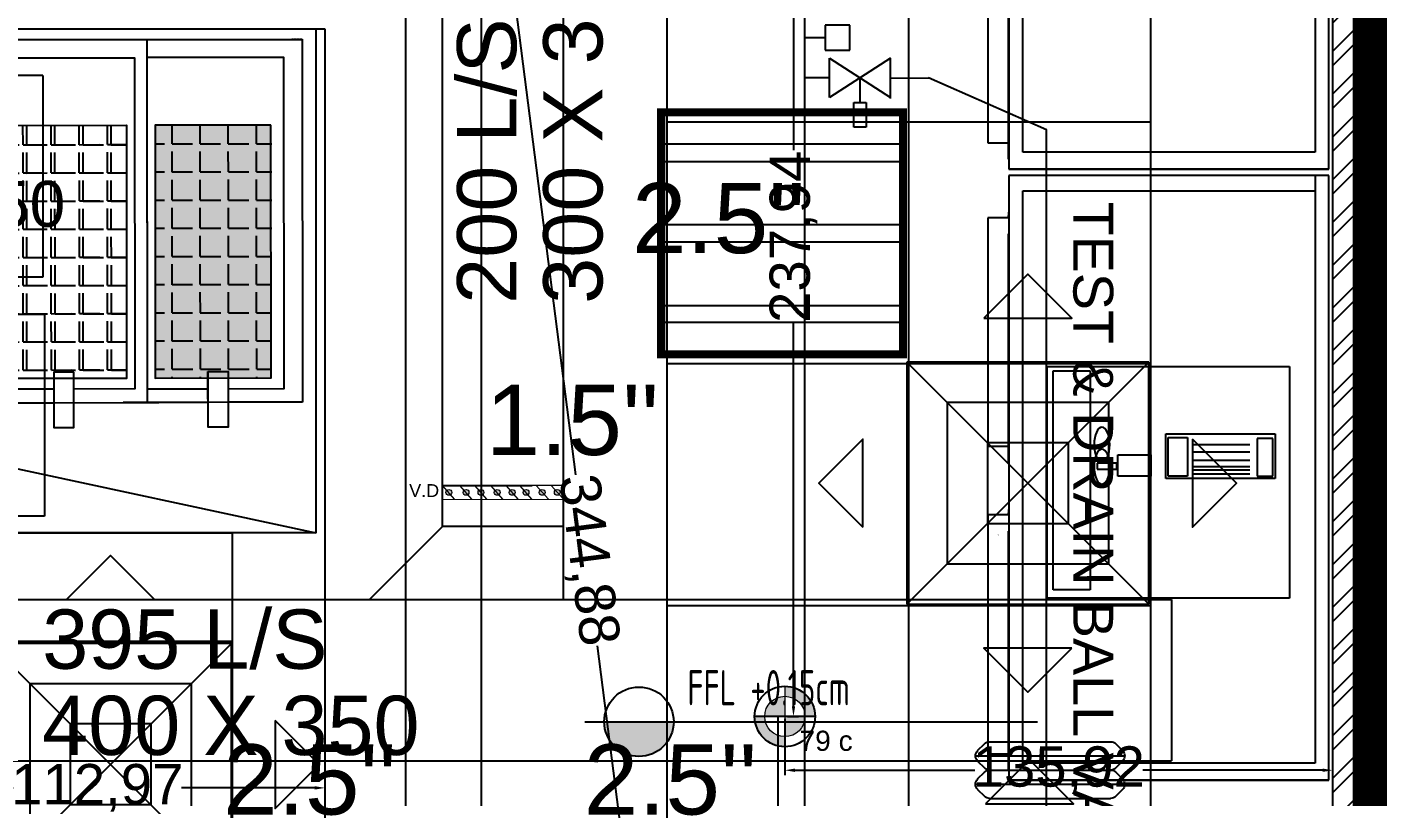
# Model space of a CAD drawing. Extents: x -2975 to 7327, y -1166 to 1029.
# Drawn here: x 851 to 1186, y 515.1 to 706 of the extents above; entities that cross this region are included whole.
import ezdxf
from ezdxf import colors
from ezdxf.entities.mleader import LeaderData, LeaderLine
from ezdxf.enums import TextEntityAlignment as Align
from ezdxf.math import Vec2, Vec3

# ---------------------------------------------------------------- set-up
doc = ezdxf.new("R2010")
doc.units = 0
doc.header["$PDMODE"] = 34
for name, pattern in [('XR-Mince$0$Anchor Stor (Ground Floor Plan ) Xref$2$Retail Building ( Ground Floor ) Xref$0$HIDDEN', [0.375, 0.25, -0.125]), ('XR-Mince$0$D2-03-04 PLAN$0$DASHDOT2', [12.7, 6.35, -3.175, 0, -3.175]), ('XR-Mince$0$LOWER LEVEL GROUND FLOOR$0$DASHDOT', [25.4, 12.7, -6.35, 0, -6.35])]:
    doc.linetypes.add(name, pattern=pattern)
for name, color, linetype in [('-08-AC-SCD', 4, 'Continuous'), ('E-TEXT-LIGHTING', 7, 'Continuous'), ('Hvac', 3, 'Continuous'), ('HVAC Duct', 5, 'Continuous'), ('hvac fx', 2, 'Continuous'), ('Layer 1', 8, 'Continuous'), ('M-EXHAUST', 1, 'Continuous'), ('M-FIRE FIGHTING-1.25 INCH', 1, 'Continuous'), ('M-FIRE FIGHTING-1.5 INCH', 1, 'Continuous'), ('M-FIRE FIGHTING-2 INCH', 1, 'Continuous'), ('M-FRESHAIR', 4, 'Continuous'), ('M-HVAC-BLUE', 5, 'Continuous'), ('WOOD1', 8, 'Continuous'), ('XR-Mince$0$200-EquipID-2d', 8, 'Continuous'), ('XR-Mince$0$A-SYMB-LEVL', 8, 'Continuous'), ('XR-Mince$0$ceiling', 149, 'Continuous'), ('XR-Mince$0$D2-03-04 PLAN$0$A-SECT-004L', 8, 'Continuous'), ('XR-Mince$0$EQUIPMENT', 15, 'Continuous'), ('XR-Mince$0$EQUIPMENT-WHITE', 8, 'Continuous'), ('XR-Mince$0$EQUIPMENTS', 15, 'Continuous'), ('XR-Mince$0$EXISTING WALL HATCH', 8, 'Continuous'), ('XR-Mince$0$fur dashed', 15, 'XR-Mince$0$Anchor Stor (Ground Floor Plan ) Xref$2$Retail Building ( Ground Floor ) Xref$0$HIDDEN'), ('XR-Mince$0$hatch-wall', 8, 'Continuous'), ('XR-Mince$0$Layer1', 8, 'Continuous'), ('XR-Mince$0$lease line', 8, 'Continuous'), ('XR-Mince$0$lighting unit', 4, 'Continuous'), ('XR-Mince$0$new wall', 8, 'Continuous'), ('XR-Mince$0$TAXT', 8, 'Continuous'), ('XR-Mince$0$TEXT', 8, 'Continuous')]:
    doc.layers.add(name, color=color, linetype=linetype)
for name, color, linetype, lineweight in [('E-L-TEXT', 7, 'Continuous', 13), ('H-DUCT-SUP', 100, 'Continuous', 20), ('H-TEXT', 140, 'Continuous', 20)]:
    doc.layers.add(name, color=color, linetype=linetype, lineweight=lineweight)
doc.styles.add('13032-XCR-L01-D1-03-04$0$FIRE FIGHTING  ZONE  8 LEVEL 02 (23-08-2016)$0$DIM-STYLE', font='romans.shx', dxfattribs={"width": 0.85})
doc.styles.add('Arial', font='')
doc.styles.get("Standard").update_dxf_attribs({"font": 'arial.ttf'})
doc.styles.add('XR-Mince$0$Arial', font='arial.ttf')
doc.styles.add('XR-Mince$0$ROMANS', font='ROMANS.shx', dxfattribs={"width": 0.8})
doc.styles.add('XR-Mince$0$T25-50', font='architxt.shx', dxfattribs={"width": 0.75, "height": 12.5})
doc.styles.get('Arial').set_extended_font_data('@Arial Unicode MS')
doc.dimstyles.new('13032-XCR-L01-D1-03-04$0$FIRE FIGHTING  ZONE  8 LEVEL 02 (23-08-2016)$0$CCC-DIM-50', dxfattribs={"dimtxt": 100, "dimasz": 70, "dimexe": 50, "dimexo": 100, "dimgap": 0.09, "dimtad": 0, "dimdec": 0, "dimrnd": 5, "dimzin": 0, "dimdsep": 46, "dimtxsty": '13032-XCR-L01-D1-03-04$0$FIRE FIGHTING  ZONE  8 LEVEL 02 (23-08-2016)$0$DIM-STYLE', "dimcen": 70, "dimclrd": 11, "dimclre": 11, "dimadec": 0, "dimazin": 0, "dimtfac": 1, "dimtdec": 0, "dimtofl": 0, "dimtmove": 0, "dimatfit": 3, "dimfxl": 1, "dimtolj": 1, "dimtzin": 0, "dimarcsym": 0})
doc.dimstyles.new('ISO-25', dxfattribs={"dimtxt": 10, "dimasz": 2.5, "dimexe": 1.25, "dimexo": 0.625, "dimtad": 0, "dimtxsty": 'Standard', "dimcen": 2.5, "dimadec": 0, "dimazin": 0, "dimtfac": 1, "dimtix": 1, "dimtmove": 0, "dimatfit": 3, "dimfxl": 1, "dimarcsym": 0})

# ---------------------------------------------------------------- blocks, each defined once
blk = doc.blocks.new('XR-Mince$0$fdgdg')
at = {"layer": 'XR-Mince$0$lighting unit', "color": 4, "const_width": 2}
blk.add_lwpolyline([(-29237.05, -40224.26), (-29177.05, -40224.26), (-29177.05, -40284.26), (-29237.05, -40284.26)], close=True, dxfattribs=at)
at = {"layer": 'XR-Mince$0$lighting unit', "color": 4}
for points in [[(-29237.05, -40224.26), (-29177.05, -40224.26), (-29177.05, -40284.26), (-29237.05, -40284.26)], [(-29177.05, -40232.15), (-29237.05, -40232.15), (-29237.05, -40236.38), (-29177.05, -40236.38)], [(-29177.05, -40252.15), (-29237.05, -40252.15), (-29237.05, -40256.38), (-29177.05, -40256.38)], [(-29177.05, -40276.38), (-29237.05, -40276.38), (-29237.05, -40272.15), (-29177.05, -40272.15)]]:
    blk.add_lwpolyline(points, close=True, dxfattribs=at)
blk = doc.blocks.new('XR-Mince$0$lighting')
at = {"layer": 'XR-Mince$0$lighting unit'}
blk.add_blockref('XR-Mince$0$fdgdg', (26675.73, 19817.67, 0), dxfattribs=at)
blk = doc.blocks.new('XR-Mince$0$ceiling')
at = {"layer": 'XR-Mince$0$ceiling', "linetype": 'Continuous'}
for p, q in [((-7439.93, -15408.96, 0), (-7559.93, -15408.96, 0)), ((-7439.93, -15468.96, 0), (-7559.93, -15468.96, 0)), ((-7439.93, -15528.96, 0), (-7559.93, -15528.96, 0))]:
    blk.add_line(p, q, dxfattribs=at)
at = {"layer": 'XR-Mince$0$ceiling', "linetype": 'Continuous', "elevation": 0}
for points in [[(-7559.93, -15348.96), (-7559.93, -15708.96)], [(-7499.93, -15348.96), (-7499.93, -15708.96)], [(-7439.93, -15348.96), (-7439.93, -15708.96)], [(-8207.77, -15510.85), (-7667.77, -15510.85)], [(-7667.77, -15510.85), (-7667.77, -15837.75)]]:
    blk.add_lwpolyline(points, dxfattribs=at)
at = {"layer": 'XR-Mince$0$ceiling', "linetype": 'Continuous'}
blk.add_lwpolyline([(-8207.77, -15537.75), (-7667.77, -15537.75)], dxfattribs=at)
blk = doc.blocks.new('XR-Mince$0$fryer 2 w')
at = {"layer": 'XR-Mince$0$EQUIPMENT'}
h = blk.add_hatch(dxfattribs=at)
h.set_pattern_fill('ANGLE', color=256, scale=0.01, angle=39.19, style=0)
h.set_pattern_definition([(298.10148, (2036.208594, 928.4635), (0.06161571, 0.03290177), [0.0508, -0.01905]), (28.10148, (2036.208594, 928.4635), (-0.03290177, 0.06161571), [0.0508, -0.01905])])
h.paths.add_polyline_path([(2061.6076, 921.6316), (2061.7431, 921.3779), (2061.1896, 921.0823), (2061.0541, 921.3361)])
h = blk.add_hatch(dxfattribs=at)
h.set_pattern_fill('ANGLE', color=256, scale=0.01, angle=39.19, style=0)
h.set_pattern_definition([(298.10148, (2036.380295, 928.14659), (0.06161571, 0.03290177), [0.0508, -0.01905]), (28.10148, (2036.380295, 928.14659), (-0.03290177, 0.06161571), [0.0508, -0.01905])])
h.paths.add_polyline_path([(2061.7793, 921.3147), (2061.9148, 921.0609), (2061.3613, 920.7654), (2061.2258, 921.0192)])
for p, q in [((2061.7582, 921.8004, 0), (2060.9642, 921.3764, 0)), ((2061.7582, 921.8004, 0), (2060.9642, 921.3764, 0)), ((2061.9543, 921.433, 0), (2061.7582, 921.8004, 0)), ((2061.9678, 921.4077, 0), (2061.7582, 921.8004, 0)), ((2061.9269, 921.4855, 0), (2062.1366, 921.093, 0)), ((2061.9403, 921.4603, 0), (2062.1365, 921.0929, 0)), ((2061.9543, 921.433, 0), (2061.1604, 921.009, 0)), ((2060.9642, 921.3764, 0), (2061.0513, 921.2134, 0)), ((2060.9642, 921.3764, 0), (2061.1739, 920.9838, 0)), ((2061.0748, 921.1694, 0), (2061.1604, 921.009, 0)), ((2062.1366, 921.093, 0), (2061.3426, 920.6689, 0)), ((2062.1365, 921.0929, 0), (2061.3426, 920.6689, 0)), ((2061.3426, 920.6689, 0), (2061.1329, 921.0616, 0)), ((2061.1329, 921.0616, 0), (2061.1329, 921.0616, 0)), ((2061.2321, 920.876, 0), (2061.1464, 921.0364, 0)), ((2061.1739, 920.9838, 0), (2061.1739, 920.9838, 0)), ((2061.3426, 920.6689, 0), (2061.2556, 920.832, 0))]:
    blk.add_line(p, q, dxfattribs=at)
at = {"layer": 'XR-Mince$0$EQUIPMENT', "elevation": 0}
for points in [[(2061.0812, 921.2293), (2061.0156, 921.3521), (2061.7401, 921.739), (2061.9005, 921.4386), (2061.176, 921.0517), (2061.1047, 921.1853)], [(2061.2854, 920.8479), (2061.351, 920.7252), (2062.0755, 921.112), (2061.9151, 921.4124), (2061.1906, 921.0255), (2061.2619, 920.892)]]:
    blk.add_lwpolyline(points, dxfattribs=at)
for points in [[(2061.6076, 921.6316), (2061.7431, 921.3779), (2061.1896, 921.0823), (2061.0541, 921.3361)], [(2061.9125, 921.0616), (2061.777, 921.3154), (2061.2236, 921.0198), (2061.3591, 920.7661)], [(2061.1419, 921.2052), (2061.1184, 921.2492), (2060.9969, 921.1843), (2061.0204, 921.1403)], [(2061.2992, 920.9119), (2061.3227, 920.8678), (2061.2011, 920.8029), (2061.1776, 920.8469)]]:
    blk.add_lwpolyline(points, close=True, dxfattribs=at)
blk = doc.blocks.new('XR-Mince$0$bi4712')
h = blk.add_hatch()
h.set_pattern_fill('HEX', color=256, scale=0.2)
h.set_pattern_definition([(0, (111048.485905, 4962.901395), (0, 0.0433012702), [0.025, -0.05]), (120, (111048.485905, 4962.901395), (-0.0375, -0.0216506351), [0.025, -0.05]), (60, (111048.510905, 4962.901395), (-0.0375, 0.0216506351), [0.025, -0.05])])
h.paths.add_polyline_path([(111227.1058, 6118.6965, 0.414214), (111227.1607, 6118.7514), (111227.1607, 6119.0436, 0.414214), (111227.1058, 6119.0985), (111227.0514, 6119.0985), (111227.0514, 6118.9462), (111226.9921, 6118.9462), (111226.9921, 6119.0985), (111226.9378, 6119.0985, 0.414214), (111226.8828, 6119.0436), (111226.8828, 6118.7514, 0.414214), (111226.9378, 6118.6965)])
for p, q in [((111226.8568, 6119.2407), (111227.1868, 6119.2407)), ((111226.8568, 6119.2407), (111226.8568, 6118.6407)), ((111227.1868, 6119.2407), (111227.1868, 6118.6407)), ((111227.1868, 6119.1907), (111226.8568, 6119.1907)), ((111226.9921, 6119.0985), (111226.9378, 6119.0985)), ((111227.1058, 6119.0985), (111227.0514, 6119.0985)), ((111226.8828, 6119.0436), (111226.8828, 6118.7514)), ((111227.1607, 6118.7422), (111227.1607, 6119.0436)), ((111226.9378, 6118.6965), (111227.1058, 6118.6965)), ((111226.8568, 6118.6407), (111227.1868, 6118.6407)), ((111226.9982, 6118.6005), (111226.9967, 6118.6262)), ((111227.0002, 6118.6407), (111227.0002, 6118.6326)), ((111227.0014, 6118.6326), (111227.033, 6118.6326)), ((111227.0055, 6118.6042), (111227.0055, 6118.6263)), ((111227.0099, 6118.6263), (111227.0099, 6118.6042)), ((111227.015, 6118.6263), (111227.015, 6118.6042)), ((111227.0194, 6118.6042), (111227.0194, 6118.6263)), ((111227.0246, 6118.6263), (111227.0246, 6118.6042)), ((111227.0289, 6118.6042), (111227.0289, 6118.6263)), ((111227.0342, 6118.6407), (111227.0342, 6118.6326)), ((111227.0378, 6118.6262), (111227.0363, 6118.6005)), ((111227.003, 6118.597), (111227.0315, 6118.597))]:
    blk.add_line(p, q)
blk.add_lwpolyline([(111226.9921, 6119.1907), (111227.0514, 6119.1907), (111227.0514, 6118.9462), (111226.9921, 6118.9462)], close=True)
for centre, radius, start, end in [((111226.9378, 6119.0436), 0.0549, 90, 180), ((111227.1058, 6119.0436), 0.0549, 0, 90), ((111226.9378, 6118.7514), 0.0549, 180, 270), ((111227.1058, 6118.7514), 0.0549, 270, 0), ((111227.0014, 6118.6276), 0.005, 90.0205, 196.6821), ((111227.0077, 6118.6263), 0.00218, 0.0205, 180.0205), ((111227.0172, 6118.6263), 0.00218, 0.0205, 180.0205), ((111227.0268, 6118.6263), 0.00218, 0.0205, 180.0205), ((111227.033, 6118.6276), 0.005, 343.3588, 90.0205), ((111227.003, 6118.602), 0.005, 196.6821, 270.0205), ((111227.0077, 6118.6042), 0.00218, 180.0205, 0.0205), ((111227.0172, 6118.6042), 0.00218, 180.0205, 0.0205), ((111227.0268, 6118.6042), 0.00218, 180.0205, 0.0205), ((111227.0315, 6118.602), 0.005, 270.0205, 343.3588)]:
    blk.add_arc(centre, radius, start, end)
blk = doc.blocks.new('XR-Mince$0$A$C368751CB')
at = {"layer": 'XR-Mince$0$EQUIPMENT'}
blk.add_line((0.8174, 0.4), (0.8174, 0), dxfattribs=at)
blk.add_lwpolyline([(0, 0.002), (0.9, 0.0021), (0.9, 0.4021), (0, 0.402)], close=True, dxfattribs=at)
at = {"layer": 'XR-Mince$0$EQUIPMENT-WHITE'}
blk.add_line((0.8474, 0.4), (0.8474, 0), dxfattribs=at)
at = {"layer": 'XR-Mince$0$EQUIPMENT', "rotation": 270.0061133738513}
blk.add_blockref('XR-Mince$0$bi4712', (-6130.4015, 111226.5703), dxfattribs=at)
blk = doc.blocks.new('XR-Mince$0$Fryer')
at = {"layer": 'XR-Mince$0$EQUIPMENT'}
h = blk.add_hatch(dxfattribs=at)
h.set_pattern_fill('ANGLE', color=256, scale=10, angle=11.1426, style=0)
h.set_pattern_definition([(270.054, (-90596.22, 218229.78), (69.84997, 0.06583), [50.8, -19.05]), (0.054, (-90596.22, 218229.78), (-0.06583, 69.84997), [50.8, -19.05])])
h.paths.add_polyline_path([(-71392.5, 200257.6), (-71392.2, 199969.9), (-72019.7, 199969.3), (-72019.9, 200257)])
for p, q in [((-71182.5, 200324.6, 0), (-72082, 200323.7, 0)), ((-72081.5, 199893, 0), (-72082, 200323.7, 0)), ((-71182.5, 200324.6, 0), (-71181.4, 199893.9, 0)), ((-72081.7, 200127.7, 0), (-72081.9, 200278.8, 0)), ((-72082.4, 200250.1, 0), (-72082.4, 200250.1, 0)), ((-72081.5, 199893, 0), (-72081.7, 200077.8, 0))]:
    blk.add_line(p, q, dxfattribs=at)
at = {"layer": 'XR-Mince$0$EQUIPMENT', "elevation": 0}
blk.add_lwpolyline([(-72047.8, 200077.8), (-72047.7, 199938.6), (-71226.4, 199939.4), (-71226.8, 200279.9), (-72048, 200279.2), (-72047.9, 200127.7)], dxfattribs=at)
for points in [[(-71393.9, 199971.5), (-71394.2, 200259.2), (-72021.6, 200258.6), (-72021.4, 199970.9)], [(-72005.6, 200127.8), (-72005.6, 200077.9), (-72143.4, 200077.7), (-72143.5, 200127.6)]]:
    blk.add_lwpolyline(points, close=True, dxfattribs=at)
at = {"layer": 'XR-Mince$0$EQUIPMENT', "xscale": 1000.000000000001, "yscale": 1000.000000000001, "zscale": 1000.000000000001, "rotation": 331.9525163470561}
blk.add_blockref('XR-Mince$0$fryer 2 w', (-2324236.5, 355396.5, 0), dxfattribs=at)
at = {"layer": 'XR-Mince$0$Layer1', "color": 5, "lineweight": -2, "xscale": 1000, "yscale": 1000, "zscale": 1000}
blk.add_blockref('XR-Mince$0$A$C368751CB', (-72081.5, 199491.7, 0), dxfattribs=at)
blk = doc.blocks.new('XR-Mince$0$attrib')
at = {"layer": 'XR-Mince$0$200-EquipID-2d', "style": 'XR-Mince$0$Arial'}
blk.add_attdef('POS', text='', height=2.5, dxfattribs=at).set_placement((0, 0, 1), align=Align.MIDDLE)
at = {"layer": 'XR-Mince$0$200-EquipID-2d', "style": 'XR-Mince$0$ROMANS', "flags": 1}
for tag, p in [('ACCESSORYCONN', (0, -21.9)), ('EQUIPMENTCONN', (0, -14.7)), ('ACCESSORYDATA', (0, -18.6)), ('EQUIPMENTDATA', (0, -7.9)), ('LONGDESCR', (0, -11.3)), ('ZONA', (0, -4.9))]:
    blk.add_attdef(tag, text='', height=2.5, dxfattribs=at).set_placement(p, align=Align.CENTER)
blk = doc.blocks.new('XR-Mince$0$Equipment')
at = {"layer": 'XR-Mince$0$EQUIPMENTS', "linetype": 'ByBlock'}
h = blk.add_hatch(dxfattribs=at)
h.set_pattern_fill('ANGLE', color=256, angle=101.1426, style=0)
h.set_pattern_definition([(0.054, (-950.287, -1238.762), (-0.006583, 6.984997), [5.08, -1.905]), (90.054, (-950.287, -1238.762), (-6.984997, -0.006583), [5.08, -1.905])])
h.paths.add_polyline_path([(846.93, 681.61), (875.7, 681.64), (875.76, 618.89), (846.99, 618.86)])
h = blk.add_hatch(dxfattribs=at)
h.set_pattern_fill('ANGLE', color=256, angle=101.1426, style=0)
h.set_pattern_definition([(101.142555, (0, 0), (-0.269816085, -0.053143956), [0.2, -0.075]), (191.142555, (0, 0), (0.053143956, -0.269816085), [0.2, -0.075])])
h.paths.add_polyline_path([(882.98, 681.86), (911.75, 681.89), (911.8, 619.14), (883.04, 619.12)])
for p, q in [((1174.06, 702.68), (1174.06, 820.73)), ((1098.18, 675), (1098.18, 751.29)), ((1094.66, 747.02), (1094.66, 670.73)), ((1170.73, 745), (1170.73, 675)), ((1174.08, 670.73), (1174.07, 740.73)), ((1089.44, 736.54), (1089.44, 677.29)), ((1094.63, 673.28), (1094.63, 732.54)), ((880.77, 702.87, 0), (880.86, 612.87, 0)), ((919.35, 702.97, 0), (919.44, 612.96, 0)), ((919.35, 702.96, 0), (919.44, 612.96, 0)), ((1089.44, 677.29), (1094.63, 677.29)), ((1170.73, 675), (1098.18, 675)), ((1094.66, 670.73), (1174.08, 670.73)), ((1174.08, 670.73), (1094.66, 670.73)), ((1174.08, 669.2), (1094.66, 669.2)), ((1094.66, 669.2), (1094.66, 595.48)), ((1170.72, 669.2), (1170.72, 555.42)), ((1174.06, 551.15), (1174.06, 669.2)), ((1098.18, 665.4), (1170.73, 665.4)), ((1098.18, 599.76), (1098.18, 665.4)), ((1094.63, 658.58), (1094.66, 660.08)), ((1094.63, 658.72), (1089.44, 658.72)), ((1089.44, 658.72), (1089.44, 602.04)), ((1094.63, 598.04), (1094.63, 654.72)), ((1104.19, 564.36), (1104.19, 621.82)), ((1104.19, 621.82), (1164.33, 621.82)), ((1105.7, 566.42), (1105.7, 620.76)), ((1105.7, 620.76), (1114.88, 620.76)), ((1114.88, 620.76), (1114.88, 566.42)), ((1164.33, 621.82), (1164.33, 564.36)), ((839.21, 612.83, 0), (883.72, 612.87, 0)), ((839.21, 612.83, 0), (857.69, 612.85, 0)), ((862.68, 612.85, 0), (880.86, 612.87, 0)), ((919.44, 612.96, 0), (874.92, 612.91, 0)), ((874.92, 612.92, 0), (874.92, 612.91, 0)), ((895.96, 612.94, 0), (877.79, 612.92, 0)), ((883.72, 612.87, 0), (883.72, 612.87, 0)), ((919.44, 612.96, 0), (900.95, 612.94, 0)), ((1133.66, 594.03), (1133.66, 605.13)), ((1133.66, 605.13), (1160.75, 605.13)), ((1134.26, 594.63), (1134.26, 604.23)), ((1134.26, 604.23), (1139.02, 604.23)), ((1139.02, 604.23), (1139.02, 594.63)), ((1160.16, 603.94), (1156.29, 603.94)), ((1156.29, 603.94), (1156.29, 594.63)), ((1160.16, 594.63), (1160.16, 603.94)), ((1160.75, 605.13), (1160.76, 594.03)), ((1089.44, 602.04), (1094.63, 602.04)), ((1098.18, 523.47), (1098.18, 599.76)), ((1121.72, 594.64), (1121.72, 599.96)), ((1121.72, 599.96), (1129.94, 599.96)), ((1129.94, 599.96), (1129.94, 594.64)), ((1140.21, 602.45), (1154.5, 602.45)), ((1140.21, 600.66), (1154.5, 600.66)), ((1121.52, 597.84), (1116.56, 597.84)), ((1116.56, 597.84), (1116.56, 596.35)), ((1116.56, 596.35), (1121.52, 596.35)), ((1121.52, 596.35), (1121.52, 597.84)), ((1140.21, 598.57), (1154.5, 598.57)), ((1140.21, 597.01), (1154.5, 597.01)), ((1094.66, 595.48), (1094.66, 519.2)), ((1129.94, 594.64), (1121.72, 594.64)), ((1160.76, 594.03), (1133.66, 594.03)), ((1139.02, 594.63), (1134.26, 594.63)), ((1140.21, 596.19), (1154.5, 596.19)), ((1140.21, 595.22), (1154.5, 595.22)), ((1140.21, 594.1), (1154.5, 594.1)), ((1156.29, 594.63), (1160.16, 594.63)), ((1170.73, 593.47), (1170.73, 523.47)), ((1094.63, 584.87), (1094.66, 586.37)), ((1174.08, 519.2), (1174.07, 589.2)), ((1094.63, 585.01), (1089.44, 585.01)), ((1089.44, 585.01), (1089.44, 525.76)), ((1094.63, 521.75), (1094.63, 581.01)), ((1114.88, 566.42), (1105.7, 566.42)), ((1164.33, 564.36), (1104.19, 564.36)), ((1089.44, 525.76), (1094.63, 525.76)), ((1170.73, 523.47), (1098.18, 523.47)), ((1094.66, 519.2), (1174.08, 519.2)), ((1174.08, 519.2), (1094.66, 519.2))]:
    blk.add_line(p, q, dxfattribs=at)
at = {"layer": 'XR-Mince$0$EQUIPMENTS', "linetype": 'ByBlock', "elevation": 0}
for points in [[(342.16, 705.6), (922.71, 705.6), (922.71, 580.57), (342.16, 580.57)], [(846.93, 681.61), (875.7, 681.64), (875.76, 618.89), (846.99, 618.86)], [(911.58, 681.72), (882.81, 681.7), (882.87, 618.95), (911.64, 618.98)], [(862.67, 620.46), (857.68, 620.46), (857.7, 606.68), (862.69, 606.68)], [(895.96, 620.55), (900.95, 620.55), (900.96, 606.77), (895.97, 606.77)]]:
    blk.add_lwpolyline(points, close=True, dxfattribs=at)
for points in [[(857.69, 616.24), (843.77, 616.22), (843.69, 698.35), (877.74, 698.38), (877.82, 616.25), (862.68, 616.24)], [(900.95, 616.33), (914.87, 616.34), (914.79, 698.47), (880.74, 698.44), (880.82, 616.31), (895.96, 616.32)]]:
    blk.add_lwpolyline(points, dxfattribs=at)
at = {"layer": 'XR-Mince$0$EQUIPMENTS', "linetype": 'ByBlock'}
for centre in [(1117.78, 602.42), (1117.78, 596.98)]:
    blk.add_ellipse(centre, major_axis=(0, 4.35), ratio=0.444444, start_param=4.712389, end_param=10.995574, dxfattribs=at)
at = {"layer": 'XR-Mince$0$EQUIPMENTS', "linetype": 'ByBlock', "xscale": 0.1, "yscale": 0.1, "zscale": 0.1, "rotation": 90}
blk.add_blockref('XR-Mince$0$Fryer', (20788.5, 7820.98), dxfattribs=at)
at = {"layer": 'XR-Mince$0$EQUIPMENTS', "linetype": 'ByBlock'}
ref = blk.add_blockref('XR-Mince$0$attrib', (1092.01, 580.01, 0), dxfattribs=dict(at, xscale=-0.1000000000058208, yscale=0.1000000000058208, zscale=0.1000000000058208, rotation=89.97903891723585))
ref.add_attrib('POS', '00', dxfattribs={"layer": 'XR-Mince$0$200-EquipID-2d', "color": 7, "height": 0.25, "rotation": 89.979, "style": 'XR-Mince$0$Arial'}).set_placement((1092.01, 580.01, 0.1), align=Align.MIDDLE)
blk = doc.blocks.new('XR-Mince')
at = {"layer": 'XR-Mince$0$A-SYMB-LEVL', "ltscale": 100}
h = blk.add_hatch(color=256, dxfattribs=at)
h.dxf.hatch_style = 1
h.set_gradient(color1=(0, 0, 255), color2=(132, 132, 132), tint=1, name='CURVED')
h.paths.add_polyline_path([(1002.9, 533.72), (994.29, 533.72, 0.414214), (1002.9, 525.11)])
h.paths.add_polyline_path([(1011.51, 533.72), (1002.9, 533.72), (1002.9, 525.11, 0.414214)])
at = {"layer": 'XR-Mince$0$hatch-wall', "ltscale": 100}
h = blk.add_hatch(dxfattribs=at)
h.set_pattern_fill('ANSI32', color=256, scale=20, style=0)
h.set_pattern_definition([(45, (1168.68, 884.506), (-5.3033, 5.3033), []), (45, (1172.216, 884.506), (-5.3033, 5.3033), [])])
h.paths.add_polyline_path([(1175.03, 894.36), (1155.03, 894.36), (1155.03, 874.36), (1157.03, 874.36), (1175.03, 874.36)])
h.paths.add_polyline_path([(1195.03, 894.36), (1175.03, 894.36), (1175.03, 432.71), (1195.03, 432.71)])
at = {"layer": 'XR-Mince$0$A-SYMB-LEVL', "ltscale": 100}
blk.add_line((989.48, 533.72), (1101.77, 533.72), dxfattribs=at)
blk.add_circle((1002.9, 533.72), 8.61, dxfattribs=at)
at = {"layer": 'XR-Mince$0$D2-03-04 PLAN$0$A-SECT-004L', "linetype": 'XR-Mince$0$D2-03-04 PLAN$0$DASHDOT2', "ltscale": 0.25}
blk.add_line((1185.03, -1117.79), (1185.03, 837.71), dxfattribs=at)
at = {"layer": 'XR-Mince$0$D2-03-04 PLAN$0$A-SECT-004L', "ltscale": 0.25}
blk.add_lwpolyline([(1195.03, 894.36), (1195.03, 894.36), (1155.03, 894.36), (1155.03, 874.36), (1175.03, 874.36), (1175.03, 432.71)], dxfattribs=at)
at = {"layer": 'XR-Mince$0$EXISTING WALL HATCH'}
blk.add_lwpolyline([(1195.03, 894.36), (1195.03, 894.36), (1155.03, 894.36), (1155.03, 874.36), (1175.03, 874.36), (1175.03, 432.71)], dxfattribs=at)
at = {"layer": 'XR-Mince$0$lease line', "linetype": 'XR-Mince$0$LOWER LEVEL GROUND FLOOR$0$DASHDOT', "ltscale": 0.5, "const_width": 10}
blk.add_lwpolyline([(-83.78, -1117.79), (-83.78, -352.29), (-74.97, -352.29), (-74.97, 937.71), (846.03, 937.71), (846.53, 894.31), (1185.03, 894.72), (1185.03, -1117.79), (-83.78, -1117.79)], dxfattribs=at)
at = {"layer": 'XR-Mince$0$new wall'}
for p, q in [((944.96, 725.6, 0), (944.96, 485.49, 0)), ((339.33, 705.6, 0), (924.96, 705.6, 0)), ((924.96, 705.6, 0), (924.96, 485.49, 0))]:
    blk.add_line(p, q, dxfattribs=at)
at = {"layer": 'XR-Mince$0$lighting unit', "linetype": 'Continuous'}
blk.add_blockref('XR-Mince$0$lighting', (3569.73, 21091.42), dxfattribs=at)
at = {"layer": 'XR-Mince$0$TEXT', "ltscale": 100, "style": 'XR-Mince$0$T25-50', "width": 0.75}
blk.add_text('FFL +0.15cm ', height=8.75, dxfattribs=at).set_placement((1014.91, 537.79))
at = {"layer": 'XR-Mince$0$ceiling', "linetype": 'Continuous'}
blk.add_blockref('XR-Mince$0$ceiling', (8569.73, 16091.42), dxfattribs=at)
at = {"layer": 'XR-Mince$0$fur dashed'}
for p, q in [((880.77, 702.87, 0), (839.12, 702.83, 0)), ((883.64, 702.87, 0), (839.13, 702.84, 0)), ((874.84, 702.92, 0), (919.35, 702.97, 0)), ((877.7, 702.92, 0), (919.35, 702.96, 0))]:
    blk.add_line(p, q, dxfattribs=at)
at = {"layer": 'XR-Mince$0$TAXT'}
blk.add_blockref('XR-Mince$0$Equipment', (0, 0), dxfattribs=at)
blk = doc.blocks.new('DFGDFGD')
at = {"color": 4}
for p, q in [((1227.2364, -213.1888), (1226.9364, -212.8888)), ((1227.2364, -212.8888), (1226.9364, -213.1888)), ((1226.9364, -212.8888), (1227.2364, -212.8888)), ((1226.9364, -213.1888), (1226.9364, -212.8888)), ((1227.2364, -212.8888), (1227.2364, -213.1888)), ((1227.1865, -212.9387), (1226.9863, -212.9387)), ((1226.9863, -212.9387), (1226.9863, -213.1389)), ((1227.1865, -212.9387), (1227.1865, -213.1389)), ((1227.1366, -212.9886), (1227.0363, -212.9886)), ((1227.0363, -212.9886), (1227.0363, -213.089)), ((1227.1366, -212.9886), (1227.1366, -213.089)), ((1227.1366, -213.089), (1227.0363, -213.089)), ((1227.1865, -213.1389), (1226.9863, -213.1389)), ((1227.2364, -213.1888), (1226.9364, -213.1888))]:
    blk.add_line(p, q, dxfattribs=at)
for points in [[(1227.141, -212.8343), (1227.0319, -212.8343), (1227.0864, -212.7797), (1227.141, -212.8343)], [(1226.8819, -212.9843), (1226.8819, -213.0933), (1226.8273, -213.0388), (1226.8819, -212.9843)], [(1227.291, -213.0933), (1227.291, -212.9843), (1227.3455, -213.0388), (1227.291, -213.0933)], [(1227.0319, -213.2433), (1227.141, -213.2433), (1227.0864, -213.2979), (1227.0319, -213.2433)]]:
    blk.add_lwpolyline(points, dxfattribs=at)
blk = doc.blocks.new('felixble 300')
at = {"layer": 'hvac fx', "color": 2}
for p, q in [((-32988151.24, 36606555.4, 0.01), (-32988150.13, 36606556.51, 0.01)), ((-32988129.26, 36606556.87, 0.01), (-32988149.26, 36606556.87, 0.01)), ((-32988127.27, 36606555.4, 0.01), (-32988128.39, 36606556.51, 0.01)), ((-32988126.91, 36606554.53, 0.01), (-32988151.61, 36606554.53, 0.01)), ((-32988151.24, 36606553.65, 0.01), (-32988150.13, 36606552.54, 0.01)), ((-32988129.26, 36606552.18, 0.01), (-32988149.26, 36606552.18, 0.01)), ((-32988127.27, 36606553.65, 0.01), (-32988128.39, 36606552.54, 0.01))]:
    blk.add_line(p, q, dxfattribs=at)
for centre, start, end in [((-32988149.26, 36606555.64, 0.01), 90, 135.0096), ((-32988129.26, 36606555.64, 0.01), 44.9904, 90), ((-32988150.37, 36606554.53, 0.01), 135.0096, 224.9904), ((-32988128.15, 36606554.53, 0.01), 315.0096, 44.9904), ((-32988149.26, 36606553.41, 0.01), 224.9904, 270), ((-32988129.26, 36606553.41, 0.01), 270, 315.0096)]:
    blk.add_arc(centre, 1.23, start, end, dxfattribs=at)
blk = doc.blocks.new('r DFGDFGD')
at = {"color": 6}
for p, q in [((1227.2364, -213.1888), (1226.9364, -212.8888)), ((1227.2364, -212.8888), (1226.9364, -213.1888)), ((1226.9364, -212.8888), (1227.2364, -212.8888)), ((1226.9364, -213.1888), (1226.9364, -212.8888)), ((1227.2364, -212.8888), (1227.2364, -213.1888)), ((1227.1865, -212.9387), (1226.9863, -212.9387)), ((1226.9863, -212.9387), (1226.9863, -213.1389)), ((1227.1865, -212.9387), (1227.1865, -213.1389)), ((1227.1366, -212.9886), (1227.0363, -212.9886)), ((1227.0363, -212.9886), (1227.0363, -213.089)), ((1227.1366, -212.9886), (1227.1366, -213.089)), ((1227.1366, -213.089), (1227.0363, -213.089)), ((1227.1865, -213.1389), (1226.9863, -213.1389)), ((1227.2364, -213.1888), (1226.9364, -213.1888))]:
    blk.add_line(p, q, dxfattribs=at)
for points in [[(1227.141, -212.8343), (1227.0319, -212.8343), (1227.0864, -212.7797), (1227.141, -212.8343)], [(1226.8819, -212.9843), (1226.8819, -213.0933), (1226.8273, -213.0388), (1226.8819, -212.9843)], [(1227.291, -213.0933), (1227.291, -212.9843), (1227.3455, -213.0388), (1227.291, -213.0933)], [(1227.0319, -213.2433), (1227.141, -213.2433), (1227.0864, -213.2979), (1227.0319, -213.2433)]]:
    blk.add_lwpolyline(points, dxfattribs=at)
blk = doc.blocks.new('FS')
at = {"layer": 'Layer 1', "color": 2}
for p, q in [((211968.8, 29961), (211815.6, 29961)), ((211815.6, 29961), (211815.6, 29807.8)), ((211968.8, 29807.8), (211968.8, 29961)), ((211815.6, 29807.8), (211892.2, 29807.8)), ((211892.2, 29680.2), (211892.2, 29807.8)), ((211892.2, 29807.8), (211968.8, 29807.8))]:
    blk.add_line(p, q, dxfattribs=at)
blk = doc.blocks.new('T&D VALVE')
at = {"layer": 'Layer 1', "color": 2}
for p, q in [((211916.6, 29347.9), (211840, 29347.9)), ((211840, 29347.9), (211840, 29194.8)), ((211916.6, 29194.8), (211916.6, 29347.9)), ((212067.2, 28919.1), (211689.4, 29164.2)), ((211689.4, 29164.2), (211689.4, 28919.1)), ((211689.4, 28919.1), (212067.2, 29164.2)), ((211840, 29194.8), (211916.6, 29194.8)), ((211878.3, 29041.6), (211878.3, 29194.8)), ((212067.2, 29169.3), (212067.2, 28919.1)), ((211689.4, 29041.6), (211534.9, 29041.6)), ((212067.2, 29044.2), (212303.8, 29040.6))]:
    blk.add_line(p, q, dxfattribs=at)
blk = doc.blocks.new('sprinkler 79 C')
at = {"lineweight": 13}
h = blk.add_hatch(color=1, dxfattribs=at)
h.dxf.hatch_style = 1
h.paths.add_polyline_path([(196032.6, 30819.5, 0.414214), (195982.6, 30769.5), (196032.6, 30769.5)])
h.paths.add_polyline_path([(196082.6, 30769.5), (196032.6, 30769.5), (196032.6, 30719.5, 0.414214)])
at = {"layer": 'Layer 1'}
h = blk.add_hatch(color=2, dxfattribs=at)
h.dxf.hatch_style = 1
h.paths.add_polyline_path([(196032.6, 30844.5), (196032.6, 30819.5, -0.414214), (196082.6, 30769.5), (196107.6, 30769.5, 0.414214)])
h.paths.add_polyline_path([(196032.6, 30694.5), (196032.6, 30719.5, -0.414214), (195982.6, 30769.5), (195957.6, 30769.5, 0.414214)])
at = {"layer": 'E-L-TEXT', "color": 1, "lineweight": 13}
blk.add_line((196032.6, 30844.5), (196032.6, 30694.5), dxfattribs=at)
blk.add_circle((196032.6, 30769.5), 50, dxfattribs=at)
at = {"layer": 'Layer 1', "color": 1}
blk.add_line((196107.6, 30769.5), (195957.6, 30769.5), dxfattribs=at)
at = {"layer": 'Layer 1', "color": 2}
blk.add_circle((196032.6, 30769.5), 75, dxfattribs=at)
at = {"color": 3, "lineweight": 13}
blk.add_text('79 c', height=50, dxfattribs=at).set_placement((196068.9, 30684.2))
blk = doc.blocks.new('*D100')
at = {"layer": 'Defpoints', "color": 0, "transparency": 16777216}
for p in [(811.98, 524.61, 0), (924.96, 524.61, 0), (924.96, 517.32)]:
    blk.add_point(p, dxfattribs=at)
at = {"layer": 'M-FIRE FIGHTING-2 INCH', "color": 0, "lineweight": -2, "transparency": 16777216}
for p, q in [((811.98, 523.99), (811.98, 516.07)), ((924.96, 523.99), (924.96, 516.07)), ((814.48, 517.32), (847.56, 517.32)), ((922.46, 517.32), (889.38, 517.32))]:
    blk.add_line(p, q, dxfattribs=at)
at = {"layer": 'M-FIRE FIGHTING-2 INCH', "color": 0, "transparency": 16777216}
for points in [[(814.48, 517.74), (814.48, 516.91), (811.98, 517.32)], [(922.46, 517.74), (922.46, 516.91), (924.96, 517.32)]]:
    blk.add_solid(points, dxfattribs=at)
at = {"layer": 'M-FIRE FIGHTING-2 INCH', "color": 0, "transparency": 16777216, "insert": (868.47, 517.32), "char_height": 10, "attachment_point": 5}
blk.add_mtext('112,97', dxfattribs=at)
blk = doc.blocks.new('*D101')
at = {"layer": 'Defpoints', "color": 0, "transparency": 16777216}
for p in [(1039.1, 535.03), (1175.03, 535.03), (1175.03, 521.7)]:
    blk.add_point(p, dxfattribs=at)
at = {"layer": 'M-FIRE FIGHTING-2 INCH', "color": 0, "lineweight": -2, "transparency": 16777216}
for p, q in [((1039.1, 534.41), (1039.1, 520.45)), ((1175.03, 534.41), (1175.03, 520.45)), ((1041.6, 521.7), (1086.21, 521.7)), ((1172.53, 521.7), (1127.93, 521.7))]:
    blk.add_line(p, q, dxfattribs=at)
at = {"layer": 'M-FIRE FIGHTING-2 INCH', "color": 0, "transparency": 16777216}
for points in [[(1041.6, 522.12), (1041.6, 521.28), (1039.1, 521.7)], [(1172.53, 522.12), (1172.53, 521.28), (1175.03, 521.7)]]:
    blk.add_solid(points, dxfattribs=at)
at = {"layer": 'M-FIRE FIGHTING-2 INCH', "color": 0, "transparency": 16777216, "insert": (1107.07, 521.7), "char_height": 10, "attachment_point": 5}
blk.add_mtext('135,92', dxfattribs=at)
blk = doc.blocks.new('*D104')
at = {"layer": 'Defpoints', "color": 0, "transparency": 16777216}
for p in [(1099.78, 772.97, 0), (1039.1, 535.03), (1041.24, 535.03)]:
    blk.add_point(p, dxfattribs=at)
at = {"layer": 'M-FIRE FIGHTING-2 INCH', "color": 0, "lineweight": -2, "transparency": 16777216}
for p, q in [((1099.15, 772.97), (1039.99, 772.97)), ((1041.24, 770.47), (1041.24, 675.45)), ((1041.24, 537.53), (1041.24, 632.56)), ((1039.73, 535.03), (1042.49, 535.03))]:
    blk.add_line(p, q, dxfattribs=at)
at = {"layer": 'M-FIRE FIGHTING-2 INCH', "color": 0, "transparency": 16777216}
for points in [[(1040.83, 770.47), (1041.66, 770.47), (1041.24, 772.97)], [(1040.83, 537.53), (1041.66, 537.53), (1041.24, 535.03)]]:
    blk.add_solid(points, dxfattribs=at)
at = {"layer": 'M-FIRE FIGHTING-2 INCH', "color": 0, "transparency": 16777216, "insert": (1041.24, 654), "char_height": 10, "attachment_point": 5, "rotation": 90}
blk.add_mtext('237,94', dxfattribs=at)
blk = doc.blocks.new('*D108')
at = {"layer": 'Defpoints', "color": 0, "transparency": 16777216}
for p in [(993.61, 748.09), (967.96, 744.8), (1037.46, 406.01)]:
    blk.add_point(p, dxfattribs=at)
at = {"layer": 'M-FIRE FIGHTING-2 INCH', "color": 0, "lineweight": -2, "transparency": 16777216}
for p, q in [((992.99, 748.01), (966.72, 744.64)), ((968.28, 742.32), (987.17, 594.98)), ((1011.49, 405.2), (992.61, 552.55)), ((1036.84, 405.93), (1010.57, 402.56))]:
    blk.add_line(p, q, dxfattribs=at)
at = {"layer": 'M-FIRE FIGHTING-2 INCH', "color": 0, "transparency": 16777216}
for points in [[(968.7, 742.38), (967.87, 742.27), (967.96, 744.8)], [(1011.91, 405.25), (1011.08, 405.15), (1011.81, 402.72)]]:
    blk.add_solid(points, dxfattribs=at)
at = {"layer": 'M-FIRE FIGHTING-2 INCH', "color": 0, "transparency": 16777216, "insert": (989.89, 573.76), "char_height": 10, "attachment_point": 5, "rotation": 277.3045}
blk.add_mtext('344,88', dxfattribs=at)
blk = doc.blocks.new('VD.')
at = {"layer": 'H-DUCT-SUP'}
h = blk.add_hatch(color=5, dxfattribs=at)
h.set_gradient(color1=(153, 38, 0), color2=(153, 38, 0), tint=1)
h.paths.add_polyline_path([(90.8339, 74.6297), (90.819, 74.6464, 0.21422), (90.8153, 74.6381, 0.647147)])
h.paths.add_polyline_path([(90.8339, 74.6297, 0.21422), (90.8376, 74.6381, 0.647147), (90.819, 74.6464)])
h.paths.add_polyline_path([(90.9011, 74.6297), (90.8862, 74.6464, 0.21422), (90.8825, 74.6381, 0.647147)])
h.paths.add_polyline_path([(90.8862, 74.6464), (90.9011, 74.6297, 0.21422), (90.9048, 74.6381, 0.647147)])
h.paths.add_polyline_path([(90.9438, 74.6464, 0.21422), (90.94, 74.6381, 0.647147), (90.9586, 74.6297)])
h.paths.add_polyline_path([(90.9438, 74.6464), (90.9586, 74.6297, 0.21422), (90.9624, 74.6381, 0.647147)])
h.paths.add_polyline_path([(91.0215, 74.6297), (91.0067, 74.6464, 0.21422), (91.0029, 74.6381, 0.647147)])
h.paths.add_polyline_path([(91.0215, 74.6297, 0.21422), (91.0253, 74.6381, 0.647147), (91.0067, 74.6464)])
h.paths.add_polyline_path([(91.0799, 74.6297), (91.0651, 74.6464, 0.21422), (91.0613, 74.6381, 0.647147)])
h.paths.add_polyline_path([(91.0651, 74.6464), (91.0799, 74.6297, 0.21422), (91.0837, 74.6381, 0.647147)])
h.paths.add_polyline_path([(91.1188, 74.6464, 0.21422), (91.115, 74.6381, 0.647147), (91.1336, 74.6297)])
h.paths.add_polyline_path([(91.1188, 74.6464), (91.1336, 74.6297, 0.21422), (91.1374, 74.6381, 0.647147)])
at = {"layer": 'HVAC Duct'}
h = blk.add_hatch(color=5, dxfattribs=at)
h.set_gradient(color1=(153, 38, 0), color2=(153, 38, 0), tint=1)
h.paths.add_polyline_path([(91.1816, 74.6465), (91.1964, 74.6298, 0.21422), (91.2002, 74.6382, 0.647147)])
h.paths.add_polyline_path([(91.1816, 74.6465, 0.21422), (91.1778, 74.6382, 0.647147), (91.1964, 74.6298)])
h.paths.add_polyline_path([(91.24, 74.6465, 0.21422), (91.2362, 74.6382, 0.647147), (91.2548, 74.6298)])
h.paths.add_polyline_path([(91.2548, 74.6298, 0.21422), (91.2586, 74.6382, 0.647147), (91.24, 74.6465)])
at = {"layer": 'H-DUCT-SUP', "color": 22}
for p, q in [((90.8505, 74.611, 0), (90.8024, 74.6651)), ((90.9177, 74.611, 0), (90.8696, 74.6651)), ((90.9752, 74.611, 0), (90.9271, 74.6651)), ((91.0381, 74.611, 0), (90.9901, 74.6651)), ((91.0965, 74.611, 0), (91.0485, 74.6651)), ((91.1502, 74.611, 0), (91.1021, 74.6651, 0)), ((91.2131, 74.6111, 0), (91.165, 74.6652, 0)), ((91.2715, 74.6111, 0), (91.2234, 74.6652, 0))]:
    blk.add_line(p, q, dxfattribs=at)
at = {"layer": 'H-DUCT-SUP', "color": 224, "elevation": 0}
blk.add_lwpolyline([(91.2717, 74.6652), (90.8002, 74.6651), (90.8002, 74.611), (91.2717, 74.6111)], close=True, dxfattribs=at)
at = {"layer": 'H-DUCT-SUP', "color": 22}
for centre in [(90.8265, 74.6381, 0), (90.8936, 74.6381, 0), (90.9512, 74.6381, 0), (91.0141, 74.6381, 0), (91.0725, 74.6381, 0), (91.1262, 74.6381, 0), (91.189, 74.6382, 0), (91.2474, 74.6382, 0)]:
    blk.add_circle(centre, 0.0112, dxfattribs=at)
at = {"layer": 'HVAC Duct', "color": 22}
blk.add_line((90.8002, 74.6651, 0), (91.1502, 74.6651, 0), dxfattribs=at)
at = {"layer": 'H-TEXT', "style": 'Arial'}
blk.add_text('V.D', height=0.05, dxfattribs=at).set_placement((90.6725, 74.6201))

msp = doc.modelspace()

# ---------------------------------------------------------------- block references
at = {"layer": 'E-TEXT-LIGHTING'}
msp.add_blockref('XR-Mince', (0, 0), dxfattribs=at)

# ---------------------------------------------------------------- next in the draw order: linework, layer by layer
at = {"layer": 'M-EXHAUST', "color": 1, "linetype": 'Continuous'}
for p, q in [((854.934, 694.02), (575.151, 694.02)), ((854.934, 694.02), (854.934, 644.02)), ((854.934, 644.02), (588.96, 644.02))]:
    msp.add_line(p, q, dxfattribs=at)
at = {"layer": 'M-FIRE FIGHTING-1.5 INCH'}
for p, q in [((963.73, 748.089), (963.73, 502.458)), ((1043.987, 723.077), (1043.987, 502.458, 0)), ((1069.804, 693.384), (1069.804, 634.676, 0)), ((1037.459, 406.009), (1037.459, 535.033))]:
    msp.add_line(p, q, dxfattribs=at)
at = {"layer": 'M-FIRE FIGHTING-1.5 INCH', "color": 2, "ltscale": 0.001, "elevation": 0}
msp.add_lwpolyline([(1104.052, 488.312), (1104.052, 680.513), (1074.745, 693.459)], dxfattribs=at)
at = {"layer": 'M-FRESHAIR', "color": 4, "linetype": 'Continuous'}
for p, q in [((855.395, 634.704), (408.537, 634.704, 0)), ((855.395, 634.704), (855.395, 584.704)), ((855.395, 584.704), (408.537, 584.704))]:
    msp.add_line(p, q, dxfattribs=at)
at = {"layer": 'M-HVAC-BLUE', "color": 3, "linetype": 'Continuous'}
for p, q in [((954.171, 582.188), (954.171, 806.821)), ((984.171, 564.061), (984.171, 806.821)), ((954.171, 582.188), (936.043, 564.061)), ((984.171, 582.188), (954.171, 582.188)), ((456.303, 564.061), (1135.039, 564.061)), ((1135.039, 564.061), (1135.039, 524.061)), ((582.339, 524.061), (1135.039, 524.061))]:
    msp.add_line(p, q, dxfattribs=at)
at = {"layer": 'WOOD1'}
msp.add_line((339.328, 705.598), (922.711, 580.57, 0), dxfattribs=at)
at = {"layer": 'WOOD1', "color": 8, "elevation": 0}
msp.add_lwpolyline([(342.155, 705.596), (922.711, 705.596), (922.711, 580.57), (342.155, 580.57)], close=True, dxfattribs=at)

# ---------------------------------------------------------------- next in the draw order: block references
at = {"layer": '-08-AC-SCD', "color": 3, "xscale": -200.0158607284392, "yscale": 200.0158607284392, "zscale": 200.0158607284392, "rotation": 270}
for name, p in [('r DFGDFGD', (43710.529, -244843.877, 0)), ('r DFGDFGD', (43482.888, -244913.598, 0)), ('DFGDFGD', (43710.942, -244964.294, 0))]:
    msp.add_blockref(name, p, dxfattribs=at)
at = {"layer": 'Hvac', "xscale": -1.500000000199135, "yscale": 1.500000000199135, "zscale": 1.500000000199135}
for p in [(-49481103.976, -54909306.534, -0.011), (-49481103.976, -54909313.575, -0.011)]:
    msp.add_blockref('felixble 300', p, dxfattribs=at)
at = {"layer": 'Layer 1', "color": 40, "true_color": 0xf8d731, "xscale": 0.1, "yscale": 0.1, "zscale": 0.1}
msp.add_blockref('sprinkler 79 C', (-18564.156, -2541.915), dxfattribs=at)
at = {"layer": 'M-FIRE FIGHTING-1.25 INCH', "color": 40, "true_color": 0xf8d731, "yscale": 0.04000000000000001, "zscale": 0.04000000000000001}
for name, p, xscale, rotation in [('FS', (-143.221, 9179.069, 0), 0.04000000000000001, 270), ('T&D VALVE', (-7417.408, 1855.083, 0), -0.04000000000000001, 180)]:
    msp.add_blockref(name, p, dxfattribs=dict(at, xscale=xscale, rotation=rotation))
at = {"layer": 'M-HVAC-BLUE', "xscale": 63.92619418712913, "yscale": 63.92619418712913, "zscale": 63.92619418712913}
msp.add_blockref('VD.', (-4850.483, -4180.718, 0), dxfattribs=at)

# ---------------------------------------------------------------- next in the draw order: texts
at = {"layer": 'M-EXHAUST', "color": 1, "linetype": 'Continuous'}
msp.add_text('500 X 350', height=11.3759, dxfattribs=at).set_placement((788.074, 656.462))
at = {"layer": 'M-FIRE FIGHTING-1.5 INCH', "color": 2, "linetype": 'Continuous'}
for s, p in [("2.5''", (1001.176, 649.936, 0)), ("1.5''", (964.87, 599.88)), ("2.5''", (899.73, 510.714)), ("2.5''", (989.194, 510.714))]:
    msp.add_text(s, height=17.4111, dxfattribs=at).set_placement(p)
at = {"layer": 'M-FIRE FIGHTING-1.5 INCH', "color": 3, "ltscale": 0.001}
msp.add_text('TEST & DRAIN BALL VALVE', height=9.88841, rotation=270, dxfattribs=at).set_placement((1110.688, 662.707, 0))
at = {"layer": 'M-HVAC-BLUE', "color": 3, "linetype": 'Continuous'}
for s, p in [('300 X 300', (993.845, 637.371)), ('200 L/S', (972.46, 637.371))]:
    msp.add_text(s, height=14.7024, rotation=90, dxfattribs=at).set_placement(p)
for s, p in [('395 L/S', (854.809, 546.864)), ('400 X 350', (854.809, 525.479))]:
    msp.add_text(s, height=14.7024, dxfattribs=at).set_placement(p)

# ---------------------------------------------------------------- next in the draw order: dimensions: what is measured, and where the dimension line sits
at = {"layer": 'M-FIRE FIGHTING-2 INCH', "color": 32, "true_color": 0xcd6928}
dim = msp.add_linear_dim(base=(1041.242, 535.033), p1=(1099.778, 772.973, 0), p2=(1039.104, 535.033), angle=90, dimstyle='ISO-25', dxfattribs=at)
dim.commit()
dim.dimension.update_dxf_attribs({"geometry": '*D104', "text_midpoint": (1041.242, 654.003)})
dim = msp.add_aligned_dim(p1=(1037.459, 406.009), p2=(993.61, 748.089), distance=25.856, dimstyle='ISO-25', dxfattribs=at)
dim.commit()
dim.dimension.update_dxf_attribs({"geometry": '*D108', "text_midpoint": (989.888, 573.762)})
for base, p1, p2, picture, middle in [((1175.027, 521.699), (1039.104, 535.033), (1175.027, 535.033), '*D101', (1107.066, 521.699)), ((924.957, 517.322), (811.984, 524.614, 0), (924.957, 524.614, 0), '*D100', (868.471, 517.322))]:
    dim = msp.add_linear_dim(base=base, p1=p1, p2=p2, dimstyle='ISO-25', dxfattribs=at)
    dim.commit()
    dim.dimension.update_dxf_attribs({"geometry": picture, "text_midpoint": middle})

# ---------------------------------------------------------------- next in the draw order: leaders
at = {"layer": 'M-EXHAUST', "color": 3}
ml = msp.add_multileader_mtext('Standard', dxfattribs=at)
ml.set_content('', color=3)
ml.set_leader_properties()
ml.build(insert=Vec2(0, 0))
ctx = ml.context
ctx.base_point, ctx.plane_origin = Vec3(894.513, 767.266), Vec3(711.424, 699.501)
notes = []
notes.append((ctx, [(0, (1, 1, 0), (747.729, 767.266), (1, 0), 146.784, [(0, [(711.424, 699.501)], 0, [])])]))
ctx.mtext.insert, ctx.mtext.flow_direction = Vec3(896.513, 769.266), 5
at = {"layer": 'M-FIRE FIGHTING-1.5 INCH', "color": 7}
msp.add_leader([(1043.742, 742.768), (1273.282, 693.262), (1273.282, 207.043)], dimstyle='13032-XCR-L01-D1-03-04$0$FIRE FIGHTING  ZONE  8 LEVEL 02 (23-08-2016)$0$CCC-DIM-50', override={"dimasz": 20, "dimgap": 0.09, "dimtad": 0, "dimclrd": 7}, dxfattribs=at)
for ctx, leaders in notes:
    for number, flags, end, landing, length, lines in leaders:
        leader = LeaderData()
        leader.index, (leader.has_last_leader_line, leader.has_dogleg_vector, leader.attachment_direction) = number, flags
        leader.last_leader_point, leader.dogleg_vector, leader.dogleg_length = Vec3(end), Vec3(landing), length
        for number, points, colour, breaks in lines:
            line = LeaderLine()
            line.index, line.vertices, line.color, line.breaks = number, Vec3.list(points), colors.encode_raw_color(colour), breaks
            leader.lines.append(line)
        ctx.leaders.append(leader)

doc.saveas('drawing.dxf')
